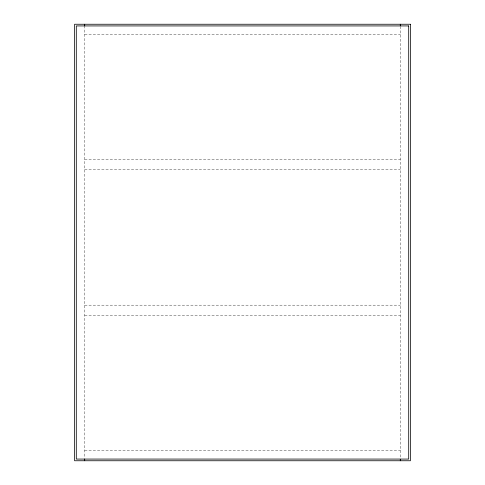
<?xml version="1.0" encoding="UTF-8"?>
<svg xmlns="http://www.w3.org/2000/svg" width="485" height="485" viewBox="0 0 485 485"><rect width="100%" height="100%" fill="white"/><g stroke="black" fill="none" stroke-linecap="round" stroke-linejoin="round"><path stroke-width="0.36" stroke-dasharray="2.42 1.82" d="M84.687 34.326L400.313 34.326M84.687 159.674L400.313 159.674M84.687 169.75L400.313 169.75M84.687 305.174L400.313 305.174M84.687 315.25L400.313 315.25M84.687 450.674L400.313 450.674M400.313 26.408L400.313 458.592M84.687 25.687L84.687 458.592"/><path stroke-width="0.73" d="M400.313 24.25L400.313 25.766M400.313 459.234L400.313 460.75M84.687 24.25L84.687 25.766M84.687 459.234L84.687 460.75M410.383 24.25L74.617 24.25L74.617 460.75L410.383 460.75L410.383 24.25M408.703 25.929L76.297 25.929L76.297 459.071L408.703 459.071L408.703 25.929"/></g></svg>
